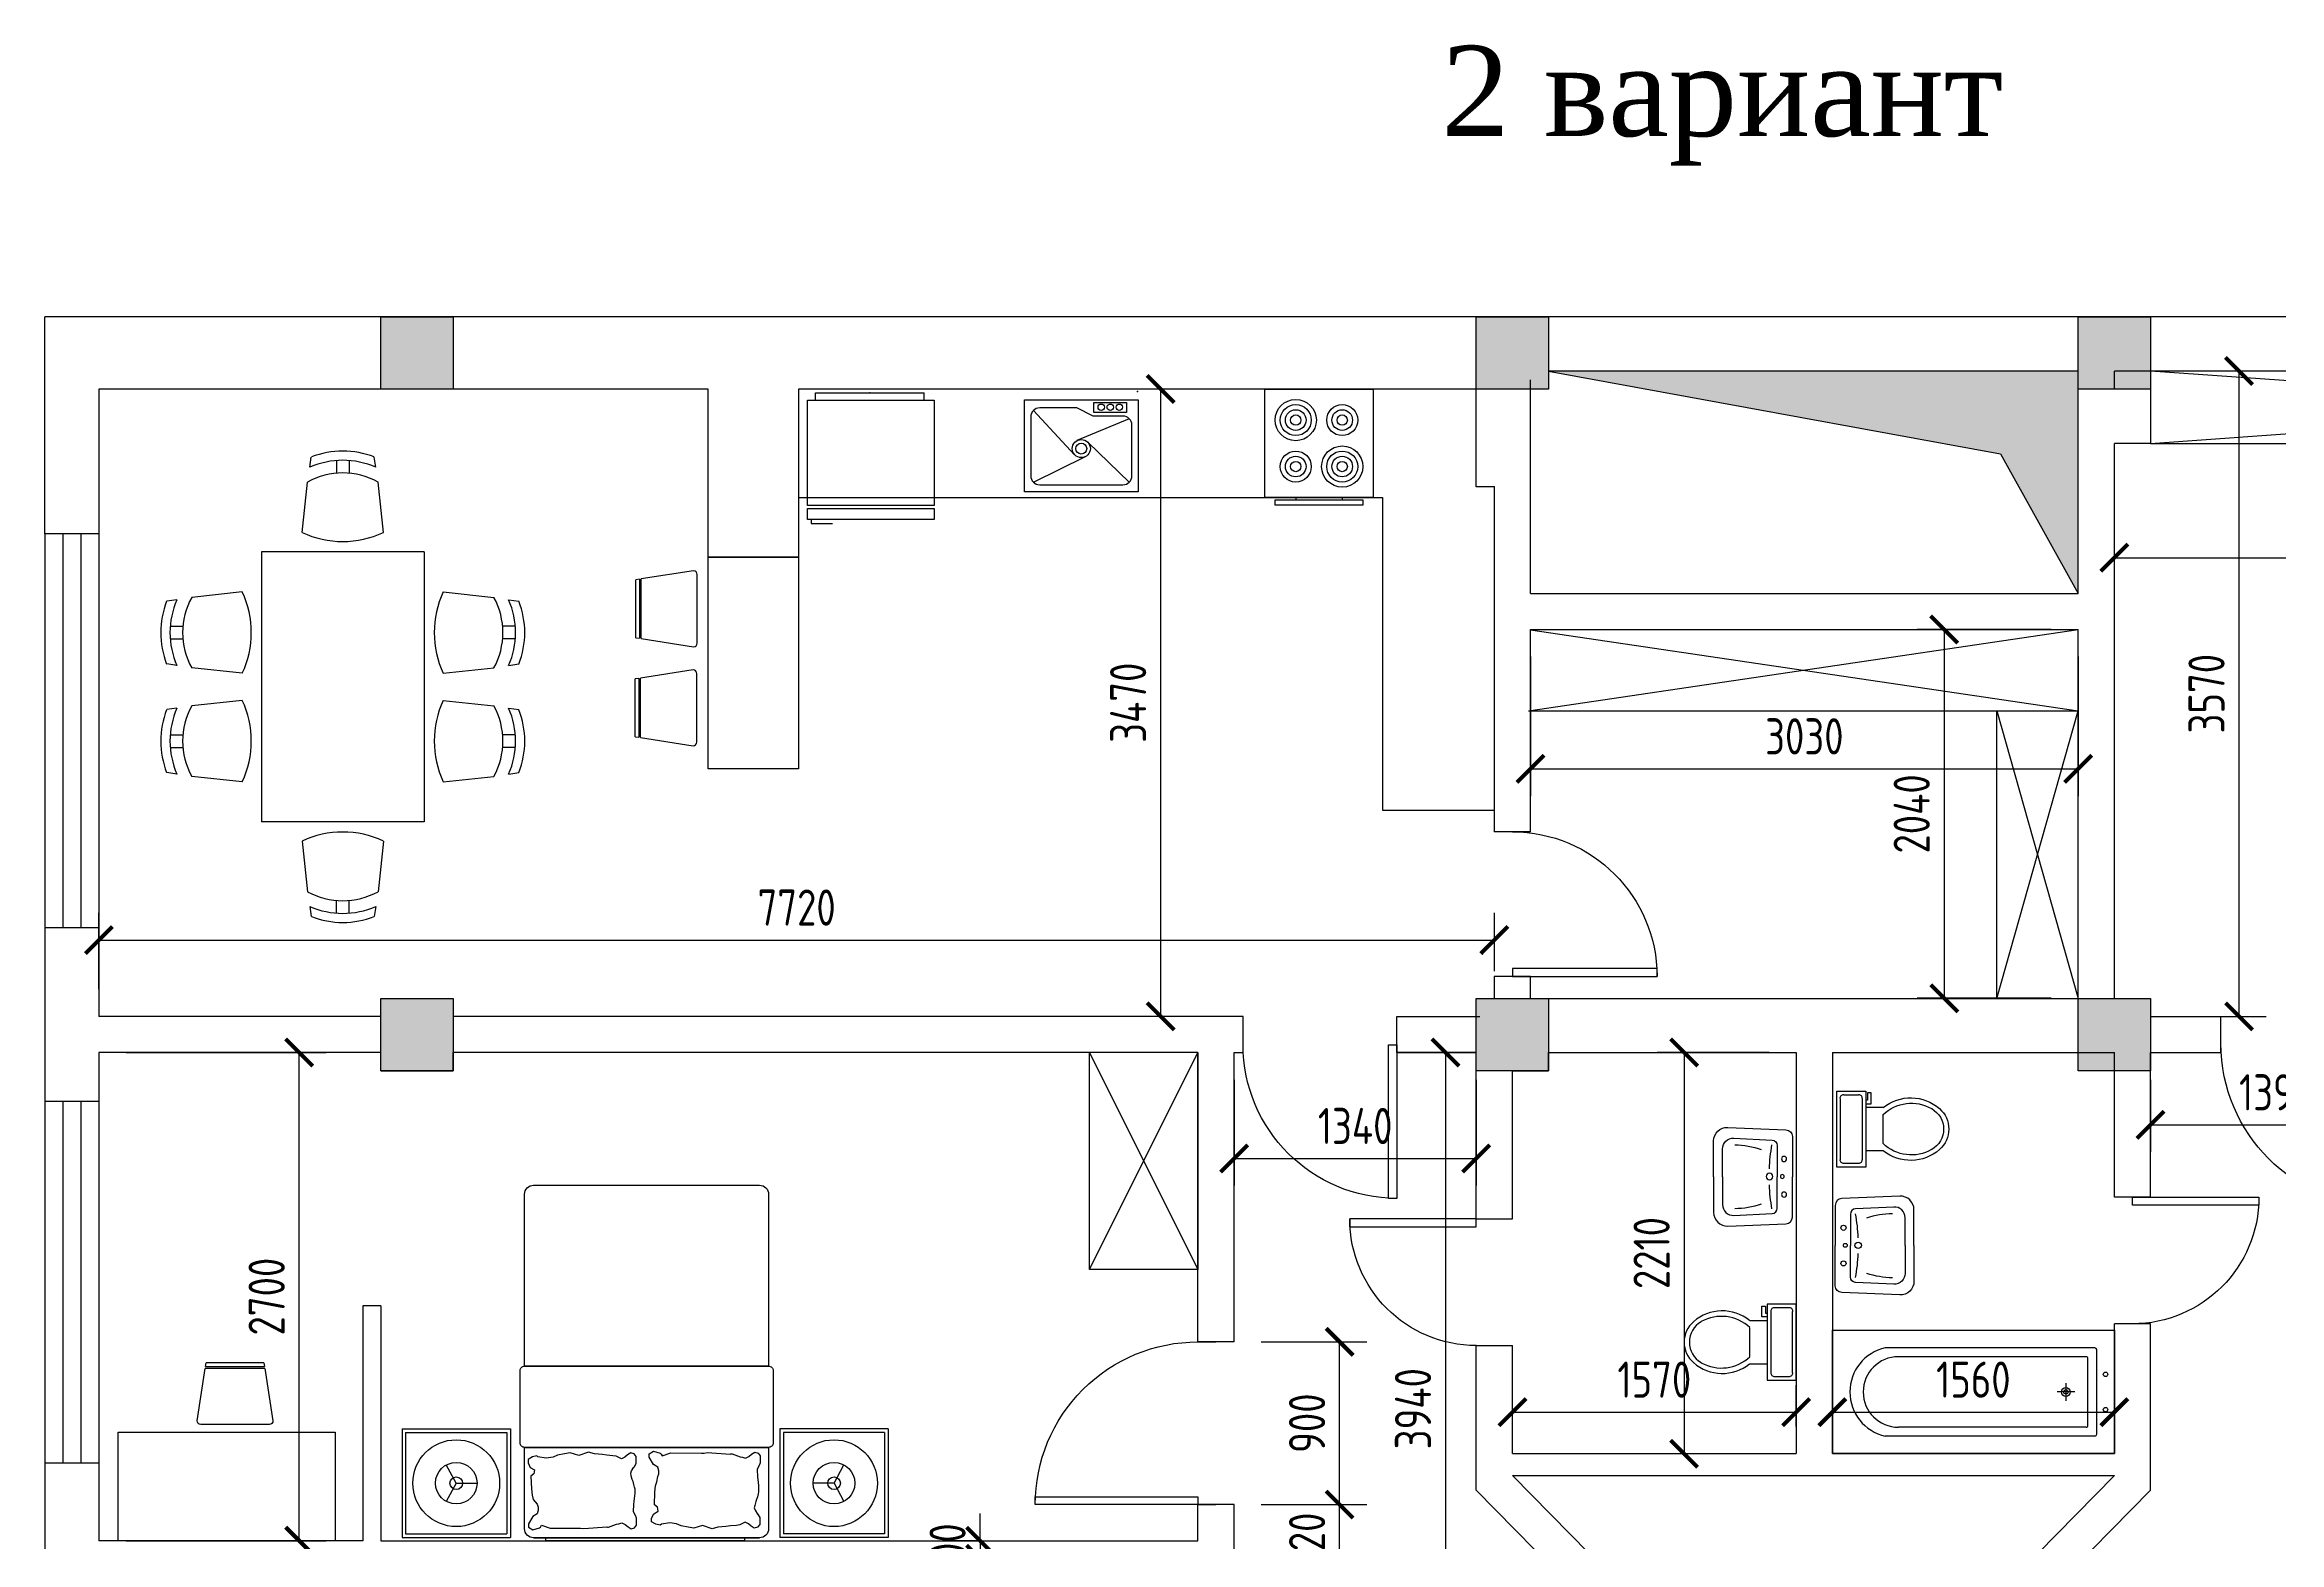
# Model space of a CAD drawing. Header units: millimetres. Extents: x -32476 to 97997, y 23196 to 53777.
# Drawn here: x -10556 to 1807, y 39262 to 47546 of the extents above; entities that cross this region are included whole.
import ezdxf

# ---------------------------------------------------------------- set-up
doc = ezdxf.new("R2010")
doc.units = ezdxf.units.MM
doc.layers.get('Defpoints').update_dxf_attribs({"color": 140})
doc.layers.add('FURNITURE-LAYOUT', color=8, linetype='Continuous')
doc.layers.add('KITSHEN', color=44, linetype='Continuous')
doc.styles.add('Arch-Dim', font='romans.shx', dxfattribs={"width": 0.75})
doc.styles.add('ira', font='times.ttf', dxfattribs={"height": 3})
doc.dimstyles.new('Annotative-UK', dxfattribs={"dimscale": 0, "dimtxt": 2.5, "dimasz": 1.5, "dimexe": 1.5, "dimexo": 1.5, "dimgap": 0.8, "dimtad": 1, "dimdec": 0, "dimdsep": 46, "dimtxsty": 'Arch-Dim', "dimblk": 'ARCHTICK', "dimcen": 2.5, "dimadec": 1, "dimazin": 2, "dimtfac": 1, "dimtdec": 0, "dimtix": 1, "dimtmove": 2, "dimatfit": 3, "dimfxl": 1, "dimtolj": 1, "dimtzin": 0, "dimarcsym": 0})

# ---------------------------------------------------------------- blocks, each defined once
blk = doc.blocks.new('*U37')
for p, q in [((0, 0), (0, 100)), ((900, 0), (900, 100))]:
    blk.add_line(p, q)
blk.add_lwpolyline([(0, 0), (0, -900), (43.75, -900), (43.75, 0)], close=True)
blk.add_arc((0, 0), 900, 270, 0)
blk = doc.blocks.new('*U9')
for p, q in [((0, 0), (0, 100)), ((800, 0), (800, 100))]:
    blk.add_line(p, q)
blk.add_lwpolyline([(0, 0), (0, -800), (43.75, -800), (43.75, 0)], close=True)
blk.add_arc((0, 0), 800, 270, 0)
blk = doc.blocks.new('*U10')
for p, q in [((-700, 0), (-700, 100)), ((0, 0), (0, 100))]:
    blk.add_line(p, q)
blk.add_lwpolyline([(0, 0), (0, -700), (-43.75, -700), (-43.75, 0)], close=True)
blk.add_arc((0, 0), 700, 180, 270)
blk = doc.blocks.new('table-23')
at = {"color": 0, "linetype": 'ByBlock'}
for p, q in [((-0.632, 0.469), (-0.624, 0.525)), ((-0.485, 0.506), (-0.485, 0.436)), ((-0.415, 0.506), (-0.415, 0.436)), ((-0.268, 0.469), (-0.276, 0.525)), ((-0.675, 0.107), (-0.645, 0.387)), ((-0.225, 0.107), (-0.255, 0.387)), ((-0.9, -1.492), (-0.9, 0)), ((-0.9, 0), (0, 0)), ((0, -1.492), (0, 0)), ((-1.006, -0.221), (-1.286, -0.251)), ((0.106, -0.221), (0.386, -0.251)), ((-1.368, -0.264), (-1.424, -0.273)), ((0.468, -0.264), (0.524, -0.273)), ((-1.405, -0.411), (-1.335, -0.411)), ((-1.405, -0.481), (-1.335, -0.481)), ((0.505, -0.411), (0.435, -0.411)), ((0.505, -0.481), (0.435, -0.481)), ((-1.368, -0.628), (-1.424, -0.62)), ((-1.006, -0.671), (-1.286, -0.641)), ((0.106, -0.671), (0.386, -0.641)), ((0.468, -0.628), (0.524, -0.62)), ((-1.368, -0.864), (-1.424, -0.873)), ((-1.006, -0.821), (-1.286, -0.851)), ((0.106, -0.821), (0.386, -0.851)), ((0.468, -0.864), (0.524, -0.873)), ((-1.405, -1.011), (-1.335, -1.011)), ((-1.405, -1.081), (-1.335, -1.081)), ((0.505, -1.011), (0.435, -1.011)), ((0.505, -1.081), (0.435, -1.081)), ((-1.368, -1.228), (-1.424, -1.22)), ((0.468, -1.228), (0.524, -1.22)), ((-1.006, -1.271), (-1.286, -1.241)), ((0.106, -1.271), (0.386, -1.241)), ((-0.9, -1.492), (0, -1.492)), ((-0.675, -1.599), (-0.645, -1.879)), ((-0.225, -1.599), (-0.255, -1.879)), ((-0.632, -1.961), (-0.624, -2.017)), ((-0.485, -1.998), (-0.485, -1.928)), ((-0.415, -1.998), (-0.415, -1.928)), ((-0.268, -1.961), (-0.276, -2.017))]:
    blk.add_line(p, q, dxfattribs=at)
for centre, radius, start, end in [((-0.45, 0.057), 0.45, 66.1344, 113.8656), ((-0.45, 0.077), 0.48, 68.7887, 111.2113), ((-0.45, 0.032), 0.405, 61.2372, 118.7628), ((-0.45, 0.588), 0.531, 244.9424, 295.0576), ((-1.487, -0.446), 0.531, 334.9424, 25.0576), ((0.587, -0.446), 0.531, 154.9424, 205.0576), ((-0.977, -0.446), 0.48, 158.7887, 201.2113), ((-0.956, -0.446), 0.45, 156.1344, 203.8656), ((-0.931, -0.446), 0.405, 151.2372, 208.7628), ((0.031, -0.446), 0.405, 331.2372, 28.7628), ((0.056, -0.446), 0.45, 336.1344, 23.8656), ((0.077, -0.446), 0.48, 338.7887, 21.2113), ((-0.956, -1.046), 0.45, 156.1344, 203.8656), ((-0.931, -1.046), 0.405, 151.2372, 208.7628), ((-1.487, -1.046), 0.531, 334.9424, 25.0576), ((0.587, -1.046), 0.531, 154.9424, 205.0576), ((0.031, -1.046), 0.405, 331.2372, 28.7628), ((0.056, -1.046), 0.45, 336.1344, 23.8656), ((-0.977, -1.046), 0.48, 158.7887, 201.2113), ((0.077, -1.046), 0.48, 338.7887, 21.2113), ((-0.45, -2.081), 0.531, 64.9424, 115.0576), ((-0.45, -1.524), 0.405, 241.2372, 298.7628), ((-0.45, -1.549), 0.45, 246.1344, 293.8656), ((-0.45, -1.57), 0.48, 248.7887, 291.2113)]:
    blk.add_arc(centre, radius, start, end, dxfattribs=at)
blk = doc.blocks.new('toilet-6')
at = {"color": 0, "linetype": 'ByBlock'}
for p, q in [((-0.21, -0.02), (-0.21, -0.18)), ((0.21, -0.02), (-0.21, -0.02)), ((-0.19, -0.06), (-0.19, -0.14)), ((0.17, -0.04), (-0.17, -0.04)), ((0.19, -0.14), (0.19, -0.06)), ((0.21, -0.18), (0.21, -0.02)), ((-0.21, -0.18), (0.21, -0.18)), ((-0.2, -0.21), (-0.2, -0.19)), ((-0.2, -0.19), (-0.16, -0.19)), ((-0.14, -0.21), (-0.2, -0.21)), ((-0.17, -0.16), (0.17, -0.16)), ((-0.16, -0.19), (-0.16, -0.18)), ((-0.14, -0.18), (-0.14, -0.21)), ((-0.12, -0.277), (-0.12, -0.18)), ((0.12, -0.277), (0.12, -0.18)), ((0.08, -0.277), (-0.08, -0.277))]:
    blk.add_line(p, q, dxfattribs=at)
for centre, radius, start, end in [((-0.173, -0.057), 0.0177, 81.8699, 188.1301), ((0.172, -0.057), 0.0177, 351.8699, 98.1301), ((-0.173, -0.142), 0.0177, 171.8699, 278.1301), ((0.172, -0.142), 0.0177, 261.8699, 8.1301), ((0.07, -0.429), 0.243, 141.4691, 221.0789), ((0.084, -0.433), 0.227, 136.3677, 209.5765), ((-0.084, -0.433), 0.227, 330.4233, 43.6321), ((-0.07, -0.429), 0.243, 318.9209, 38.5307), ((0, -0.481), 0.13, 209.5765, 330.4233), ((0, -0.49), 0.15, 221.0789, 318.9209)]:
    blk.add_arc(centre, radius, start, end, dxfattribs=at)
blk = doc.blocks.new('fdhgjmkhj')
for points in [[(100874, 40847), (100676, 40847, -0.426121), (100601, 40925), (100614, 41247, -0.402405), (100651, 41283), (100874, 41283)], [(100874, 40896), (100720, 40896, -0.426121), (100660, 40959), (100670, 41171, -0.402405), (100700, 41199), (100874, 41199)], [(100874, 40847), (101072, 40847, 0.426121), (101147, 40925), (101134, 41247, 0.402405), (101096, 41283), (100874, 41283)], [(100874, 40896), (101028, 40896, 0.426121), (101087, 40959), (101077, 41171, 0.402405), (101047, 41199), (100874, 41199)]]:
    blk.add_lwpolyline(points, format="xyb")
for centre, radius in [((100775, 41237), 14.1), ((100875, 41156), 17.7), ((100875, 41227), 10.6), ((100972, 41237), 14.1)]:
    blk.add_circle(centre, radius)
for centre, radius, start, end in [((100865, 42114), 959, 259.9216, 267.8955), ((100882, 42114), 959, 272.1045, 280.0784), ((101159, 40961), 462, 161.1486, 179.4926), ((100588, 40961), 462, 0.5074, 18.8514)]:
    blk.add_arc(centre, radius, start, end)
blk = doc.blocks.new('Bañ06 160x70')
at = {"color": 0, "linetype": 'ByBlock'}
for p, q in [((0, 0.35), (1.6, 0.35)), ((0, -0.35), (0, 0.35)), ((1.6, 0.35), (1.6, -0.35)), ((0.1, 0.240002), (0.1, -0.240002)), ((0.109997, 0.25), (1.3, 0.25)), ((0.15, 0.190002), (0.15, -0.190002)), ((0.159998, 0.2), (1.225, 0.2)), ((0.225, 0), (0.325, 0)), ((0.275, -0.05), (0.275, 0.05)), ((0.109997, -0.25), (1.3, -0.25)), ((0.159998, -0.2), (1.225, -0.2)), ((1.6, -0.35), (0, -0.35))]:
    blk.add_line(p, q, dxfattribs=at)
for centre, radius in [((0.05, 0.1), 0.0125), ((0.275, 0), 0.025), ((0.275, 0), 0.0125), ((0.05, -0.1), 0.0125)]:
    blk.add_circle(centre, radius, dxfattribs=at)
for centre, radius, start, end in [((0.109997, 0.240002), 0.01, 90.000005, 180.000007), ((0.159998, 0.190002), 0.01, 90.000005, 180.000062), ((1.225, 0), 0.2, 270, 89.999991), ((1.244141, 0), 0.256165, 282.594819, 77.404868), ((0.109997, -0.240002), 0.01, 180.000001, 269.99999), ((0.159998, -0.190002), 0.01, 180.000001, 270.000058)]:
    blk.add_arc(centre, radius, start, end, dxfattribs=at)
blk = doc.blocks.new('*U11')
for p, q in [((-700, 0), (-700, -100)), ((0, 0), (0, -100))]:
    blk.add_line(p, q)
blk.add_lwpolyline([(0, 0), (0, 700), (-43.75, 700), (-43.75, 0)], close=True)
blk.add_arc((0, 0), 700, 90, 180)
blk = doc.blocks.new('htjykl')
for p, q in [((94431, 45514), (94431, 45554)), ((94431, 45554), (95031, 45554)), ((95031, 45514), (95031, 45554)), ((94406, 44854), (94406, 44831)), ((94406, 44831), (94524, 44831))]:
    blk.add_line(p, q)
for points in [[(94386, 45514), (95086, 45514), (95086, 44931), (94386, 44931)], [(95086, 44914), (95086, 44854), (94386, 44854), (94386, 44914)]]:
    blk.add_lwpolyline(points, close=True)
blk.add_point((94731, 45554))
blk = doc.blocks.new('hjykl.yu')
for p, q in [((95996, 45456), (96224, 45212)), ((96526, 45411), (96237, 45290)), ((96526, 45061), (96298, 45280))]:
    blk.add_line(p, q)
for points in [[(96576, 45516), (96576, 45006), (95946, 45006), (95946, 45516)], [(96511, 45446), (96331, 45446), (96331, 45501), (96511, 45501)]]:
    blk.add_lwpolyline(points, close=True)
blk.add_lwpolyline([(96491, 45426), (96326, 45426), (96236, 45471), (96031, 45471, 0.414214), (95981, 45421), (95981, 45096, 0.414214), (96031, 45046), (96491, 45046, 0.414214), (96541, 45096), (96541, 45376, 0.414214)], format="xyb", close=True)
for centre, radius in [((96371, 45475), 17.5), ((96421, 45475), 17.5), ((96471, 45475), 17.5), ((96261, 45246), 50), ((96261, 45246), 30)]:
    blk.add_circle(centre, radius)
blk = doc.blocks.new('ove 10')
at = {"layer": 'KITSHEN', "color": 7}
for p, q in [((5363.7, 715.5), (5423.7, 715.5)), ((5363.7, 655.5), (5363.7, 715.5)), ((5423.7, 715.5), (5423.7, 655.5)), ((5423.7, 655.5), (5363.7, 655.5)), ((5380.8, 655.5), (5380.8, 654.2)), ((5406.5, 655.5), (5406.5, 654.2)), ((5369.4, 651.3), (5369.4, 654.2)), ((5369.4, 654.2), (5418, 654.2)), ((5418, 651.3), (5369.4, 651.3)), ((5418, 654.2), (5418, 651.3))]:
    blk.add_line(p, q, dxfattribs=at)
for centre, radius in [((5380.8, 698.4), 11.4), ((5380.8, 698.4), 8.57), ((5406.5, 698.4), 8.57), ((5380.8, 698.4), 5.71), ((5380.8, 698.4), 2.86), ((5406.5, 698.4), 5.71), ((5406.5, 698.4), 2.86), ((5380.8, 672.7), 8.57), ((5406.5, 672.7), 11.4), ((5406.5, 672.7), 8.57), ((5380.8, 672.7), 5.71), ((5380.8, 672.7), 2.86), ((5406.5, 672.7), 5.71), ((5406.5, 672.7), 2.86)]:
    blk.add_circle(centre, radius, dxfattribs=at)
blk = doc.blocks.new('D-CH')
at = {"layer": 'FURNITURE-LAYOUT'}
for p, q in [((0, 9.5), (0, -9.5)), ((15.50061, 8.2343), (1, 10.5)), ((15.5, 8.2304), (15.5, -8.2391)), ((16, -8.1584), (16, 8.1534)), ((17, 8), (16.00044, 8.1562)), ((17, 8), (17, -8)), ((1, -10.5), (15.49928, -8.2345)), ((15.99968, -8.1563), (17, -8))]:
    blk.add_line(p, q, dxfattribs=at)
for centre, start, end in [((1, 9.5), 90, 180), ((1, -9.5), 180, 270)]:
    blk.add_arc(centre, 1, start, end, dxfattribs=at)
blk = doc.blocks.new('MAT-P14')
for p, q in [((-1.337, 1.348), (-1.337, 1.948)), ((-1.337, 1.948), (-0.737, 1.948)), ((-1.317, 1.928), (-0.757, 1.928)), ((-1.317, 1.368), (-1.317, 1.928)), ((-0.757, 1.368), (-0.757, 1.928)), ((-0.737, 1.348), (-0.737, 1.948)), ((0.625, 1.95), (-0.625, 1.95)), ((0.753, 1.348), (0.753, 1.948)), ((1.353, 1.948), (0.753, 1.948)), ((1.333, 1.928), (0.773, 1.928)), ((0.773, 1.368), (0.773, 1.928)), ((1.333, 1.368), (1.333, 1.928)), ((1.353, 1.348), (1.353, 1.948)), ((-1.037, 1.648), (-1.091, 1.749)), ((1.053, 1.648), (1.108, 1.749)), ((-1.037, 1.648), (-1.091, 1.547)), ((-1.037, 1.648), (-0.922, 1.648)), ((1.053, 1.648), (0.938, 1.648)), ((1.053, 1.648), (1.108, 1.547)), ((-1.317, 1.368), (-0.757, 1.368)), ((1.333, 1.368), (0.773, 1.368)), ((-1.337, 1.348), (-0.737, 1.348)), ((1.353, 1.348), (0.753, 1.348))]:
    blk.add_line(p, q)
for points in [[(-0.675, 1.45), (-0.675, 1.9, -0.414214), (-0.625, 1.95), (0.625, 1.95, -0.414214), (0.675, 1.9), (0.675, 1.45)], [(-0.675, 1, -0.414214), (-0.7, 1.025), (-0.7, 1.425, -0.414214), (-0.675, 1.45), (0.675, 1.45, -0.414214), (0.7, 1.425), (0.7, 1.025, -0.414214), (0.675, 1)], [(-0.625, 0, -0.414214), (-0.675, 0.05), (-0.675, 1), (0.675, 1), (0.675, 0.05, -0.414214), (0.625, 0)]]:
    blk.add_lwpolyline(points, format="xyb", close=True)
for points in [[(-0.614, 1.818), (-0.626, 1.838), (-0.626, 1.877), (-0.614, 1.891), (-0.596, 1.896), (-0.579, 1.886), (-0.563, 1.872), (-0.545, 1.863), (-0.516, 1.879), (-0.497, 1.882), (-0.465, 1.884), (-0.439, 1.887), (-0.395, 1.892), (-0.363, 1.9), (-0.309, 1.882), (-0.262, 1.897), (-0.23, 1.892), (-0.192, 1.884), (-0.166, 1.873), (-0.128, 1.868), (-0.082, 1.875), (-0.076, 1.88), (-0.052, 1.875), (-0.028, 1.861), (-0.028, 1.841), (-0.04, 1.817), (-0.064, 1.802), (-0.06, 1.781), (-0.043, 1.768), (-0.046, 1.697), (-0.05, 1.662), (-0.056, 1.64), (-0.062, 1.612), (-0.068, 1.596), (-0.068, 1.579), (-0.063, 1.56), (-0.039, 1.545), (-0.015, 1.505), (-0.015, 1.486), (-0.038, 1.471), (-0.075, 1.482), (-0.081, 1.487), (-0.087, 1.497), (-0.134, 1.481), (-0.304, 1.482), (-0.318, 1.482), (-0.335, 1.479), (-0.464, 1.488), (-0.467, 1.486), (-0.473, 1.486), (-0.517, 1.503), (-0.53, 1.505), (-0.548, 1.51), (-0.566, 1.501), (-0.581, 1.487), (-0.599, 1.477), (-0.617, 1.482), (-0.629, 1.497), (-0.629, 1.536), (-0.623, 1.55), (-0.611, 1.57), (-0.614, 1.614), (-0.615, 1.627), (-0.618, 1.644), (-0.619, 1.66), (-0.62, 1.675), (-0.62, 1.695), (-0.618, 1.707), (-0.614, 1.723), (-0.608, 1.739), (-0.604, 1.75), (-0.598, 1.771), (-0.596, 1.785), (-0.6, 1.798), (-0.614, 1.819)], [(0.069, 1.559), (0.057, 1.54), (0.057, 1.501), (0.069, 1.486), (0.087, 1.481), (0.105, 1.491), (0.121, 1.505), (0.139, 1.514), (0.168, 1.498), (0.187, 1.496), (0.219, 1.493), (0.244, 1.49), (0.289, 1.485), (0.321, 1.477), (0.374, 1.495), (0.422, 1.48), (0.454, 1.486), (0.492, 1.493), (0.517, 1.504), (0.555, 1.509), (0.602, 1.502), (0.608, 1.497), (0.632, 1.502), (0.656, 1.517), (0.656, 1.536), (0.644, 1.561), (0.62, 1.575), (0.624, 1.596), (0.641, 1.609), (0.637, 1.68), (0.633, 1.715), (0.628, 1.738), (0.606, 1.765), (0.6, 1.781), (0.6, 1.798), (0.605, 1.817), (0.629, 1.832), (0.654, 1.872), (0.654, 1.892), (0.63, 1.906), (0.593, 1.895), (0.587, 1.891), (0.581, 1.881), (0.534, 1.896), (0.379, 1.896), (0.366, 1.896), (0.348, 1.898), (0.22, 1.89), (0.216, 1.891), (0.21, 1.891), (0.167, 1.875), (0.154, 1.872), (0.136, 1.867), (0.118, 1.876), (0.102, 1.89), (0.085, 1.9), (0.067, 1.895), (0.055, 1.881), (0.055, 1.842), (0.061, 1.827), (0.073, 1.807), (0.07, 1.764), (0.069, 1.75), (0.066, 1.733), (0.065, 1.718), (0.063, 1.703), (0.063, 1.682), (0.066, 1.67), (0.07, 1.655), (0.075, 1.638), (0.079, 1.627), (0.086, 1.607), (0.087, 1.592), (0.083, 1.579), (0.07, 1.559)]]:
    blk.add_lwpolyline(points)
blk.add_lwpolyline([(-0.542, 1.95), (-0.542, 1.967), (0.558, 1.967), (0.558, 1.95)], close=True)
for centre, radius in [((-1.037, 1.648), 0.24), ((1.053, 1.648), 0.24), ((-1.037, 1.648), 0.115), ((1.053, 1.648), 0.115), ((-1.037, 1.648), 0.035), ((1.053, 1.648), 0.035)]:
    blk.add_circle(centre, radius)
blk = doc.blocks.new('*U57')
for p, q in [((0, 0), (0, -100)), ((800, 0), (800, -100))]:
    blk.add_line(p, q)
blk.add_lwpolyline([(0, 0), (0, 800), (43.75, 800), (43.75, 0)], close=True)
blk.add_arc((0, 0), 800, 0, 90)
blk = doc.blocks.new('_ArchTick')
at = {"color": 0, "linetype": 'ByBlock', "const_width": 0.15}
blk.add_lwpolyline([(-0.5, -0.5), (0.5, 0.5)], dxfattribs=at)
blk = doc.blocks.new('*D93')
at = {"color": 0, "lineweight": -2, "transparency": 16777216}
for p, q in [((-10106, 41971), (-8998, 41971)), ((-9148, 39271), (-9148, 41971)), ((-10106, 39271), (-8998, 39271))]:
    blk.add_line(p, q, dxfattribs=at)
at = {"layer": 'Defpoints', "color": 0, "transparency": 16777216}
for p in [(-10256, 41971), (-9148, 41971), (-10256, 39271)]:
    blk.add_point(p, dxfattribs=at)
at = {"color": 0, "lineweight": -2, "transparency": 16777216, "xscale": 150, "yscale": 150, "zscale": 150}
for p, rotation in [((-9148, 41971), 90), ((-9148, 39271), 270)]:
    blk.add_blockref('_ArchTick', p, dxfattribs=dict(at, rotation=rotation))
at = {"color": 0, "transparency": 16777216, "insert": (-9328, 40621), "char_height": 200, "attachment_point": 5, "rotation": 90, "style": 'Arch-Dim'}
blk.add_mtext('\\A1;2700', dxfattribs=at)
blk = doc.blocks.new('*D94')
at = {"color": 0, "lineweight": -2, "transparency": 16777216}
for p, q in [((-10256, 42321), (-10256, 42743)), ((-2536, 42421), (-2536, 42743)), ((-10256, 42593), (-2536, 42593))]:
    blk.add_line(p, q, dxfattribs=at)
at = {"layer": 'Defpoints', "color": 0, "transparency": 16777216}
for p in [(-2536, 42593), (-10256, 42171), (-2536, 42271)]:
    blk.add_point(p, dxfattribs=at)
at = {"color": 0, "lineweight": -2, "transparency": 16777216, "xscale": 150, "yscale": 150, "zscale": 150, "rotation": 180}
blk.add_blockref('_ArchTick', (-10256, 42593), dxfattribs=at)
at = {"color": 0, "lineweight": -2, "transparency": 16777216, "xscale": 150, "yscale": 150, "zscale": 150}
blk.add_blockref('_ArchTick', (-2536, 42593), dxfattribs=at)
at = {"color": 0, "transparency": 16777216, "insert": (-6396, 42773), "char_height": 200, "attachment_point": 5, "style": 'Arch-Dim'}
blk.add_mtext('\\A1;7720', dxfattribs=at)
blk = doc.blocks.new('*D95')
at = {"color": 0, "lineweight": -2, "transparency": 16777216}
for p, q in [((-4076, 45641), (-4532, 45641)), ((-4382, 42171), (-4382, 45641)), ((-4076, 42171), (-4532, 42171))]:
    blk.add_line(p, q, dxfattribs=at)
at = {"layer": 'Defpoints', "color": 0, "transparency": 16777216}
for p in [(-4382, 45641), (-3926, 45641), (-3926, 42171)]:
    blk.add_point(p, dxfattribs=at)
at = {"color": 0, "lineweight": -2, "transparency": 16777216, "xscale": 150, "yscale": 150, "zscale": 150}
for p, rotation in [((-4382, 45641), 90), ((-4382, 42171), 270)]:
    blk.add_blockref('_ArchTick', p, dxfattribs=dict(at, rotation=rotation))
at = {"color": 0, "transparency": 16777216, "insert": (-4562, 43906), "char_height": 200, "attachment_point": 5, "rotation": 90, "style": 'Arch-Dim'}
blk.add_mtext('\\A1;3470', dxfattribs=at)
blk = doc.blocks.new('*D96')
at = {"color": 0, "lineweight": -2, "transparency": 16777216}
for p, q in [((-1016, 41971), (-1636, 41971)), ((-1486, 41971), (-1486, 39752)), ((-1016, 39752), (-1636, 39752))]:
    blk.add_line(p, q, dxfattribs=at)
at = {"layer": 'Defpoints', "color": 0, "transparency": 16777216}
for p in [(-866, 41971), (-1486, 39752), (-866, 39752)]:
    blk.add_point(p, dxfattribs=at)
at = {"color": 0, "lineweight": -2, "transparency": 16777216, "xscale": 150, "yscale": 150, "zscale": 150}
for p, rotation in [((-1486, 41971), 90), ((-1486, 39752), 270)]:
    blk.add_blockref('_ArchTick', p, dxfattribs=dict(at, rotation=rotation))
at = {"color": 0, "transparency": 16777216, "insert": (-1666, 40862), "char_height": 200, "attachment_point": 5, "rotation": 90, "style": 'Arch-Dim'}
blk.add_mtext('\\A1;2210', dxfattribs=at)
blk = doc.blocks.new('*D97')
at = {"color": 0, "lineweight": -2, "transparency": 16777216}
for p, q in [((-2436, 39902), (-2436, 40132)), ((-866, 39902), (-866, 40132)), ((-2436, 39982), (-866, 39982))]:
    blk.add_line(p, q, dxfattribs=at)
at = {"layer": 'Defpoints', "color": 0, "transparency": 16777216}
for p in [(-866, 39982), (-2436, 39752), (-866, 39752)]:
    blk.add_point(p, dxfattribs=at)
at = {"color": 0, "lineweight": -2, "transparency": 16777216, "xscale": 150, "yscale": 150, "zscale": 150, "rotation": 180}
blk.add_blockref('_ArchTick', (-2436, 39982), dxfattribs=at)
at = {"color": 0, "lineweight": -2, "transparency": 16777216, "xscale": 150, "yscale": 150, "zscale": 150}
blk.add_blockref('_ArchTick', (-866, 39982), dxfattribs=at)
at = {"color": 0, "transparency": 16777216, "insert": (-1651, 40162), "char_height": 200, "attachment_point": 5, "style": 'Arch-Dim'}
blk.add_mtext('\\A1;1570', dxfattribs=at)
blk = doc.blocks.new('*D98')
at = {"color": 0, "lineweight": -2, "transparency": 16777216}
for p, q in [((-666, 39902), (-666, 40132)), ((894, 39902), (894, 40132)), ((-666, 39982), (894, 39982))]:
    blk.add_line(p, q, dxfattribs=at)
at = {"layer": 'Defpoints', "color": 0, "transparency": 16777216}
for p in [(894, 39982), (-666, 39752), (894, 39752)]:
    blk.add_point(p, dxfattribs=at)
at = {"color": 0, "lineweight": -2, "transparency": 16777216, "xscale": 150, "yscale": 150, "zscale": 150, "rotation": 180}
blk.add_blockref('_ArchTick', (-666, 39982), dxfattribs=at)
at = {"color": 0, "lineweight": -2, "transparency": 16777216, "xscale": 150, "yscale": 150, "zscale": 150}
blk.add_blockref('_ArchTick', (894, 39982), dxfattribs=at)
at = {"color": 0, "transparency": 16777216, "insert": (114, 40162), "char_height": 200, "attachment_point": 5, "style": 'Arch-Dim'}
blk.add_mtext('\\A1;1560', dxfattribs=at)
blk = doc.blocks.new('*D99')
at = {"color": 0, "lineweight": -2, "transparency": 16777216}
for p, q in [((1244, 45741), (1734, 45741)), ((1584, 42171), (1584, 45741)), ((1244, 42171), (1734, 42171))]:
    blk.add_line(p, q, dxfattribs=at)
at = {"layer": 'Defpoints', "color": 0, "transparency": 16777216}
for p in [(1094, 45741), (1584, 45741), (1094, 42171)]:
    blk.add_point(p, dxfattribs=at)
at = {"color": 0, "lineweight": -2, "transparency": 16777216, "xscale": 150, "yscale": 150, "zscale": 150}
for p, rotation in [((1584, 45741), 90), ((1584, 42171), 270)]:
    blk.add_blockref('_ArchTick', p, dxfattribs=dict(at, rotation=rotation))
at = {"color": 0, "transparency": 16777216, "insert": (1404, 43956), "char_height": 200, "attachment_point": 5, "rotation": 90, "style": 'Arch-Dim'}
blk.add_mtext('\\A1;3570', dxfattribs=at)
blk = doc.blocks.new('*D100')
at = {"color": 0, "lineweight": -2, "transparency": 16777216}
for p, q in [((894, 42421), (894, 44858)), ((8604, 42521), (8604, 44858)), ((894, 44708), (8604, 44708))]:
    blk.add_line(p, q, dxfattribs=at)
at = {"layer": 'Defpoints', "color": 0, "transparency": 16777216}
for p in [(8604, 44708), (8604, 42371), (894, 42271)]:
    blk.add_point(p, dxfattribs=at)
at = {"color": 0, "lineweight": -2, "transparency": 16777216, "xscale": 150, "yscale": 150, "zscale": 150, "rotation": 180}
blk.add_blockref('_ArchTick', (894, 44708), dxfattribs=at)
at = {"color": 0, "lineweight": -2, "transparency": 16777216, "xscale": 150, "yscale": 150, "zscale": 150}
blk.add_blockref('_ArchTick', (8604, 44708), dxfattribs=at)
at = {"color": 0, "transparency": 16777216, "insert": (4749, 44888), "char_height": 200, "attachment_point": 5, "style": 'Arch-Dim'}
blk.add_mtext('\\A1;7710', dxfattribs=at)
blk = doc.blocks.new('*D102')
at = {"color": 0, "lineweight": -2, "transparency": 16777216}
for p, q in [((-2336, 44161), (-2336, 43390)), ((694, 44161), (694, 43390)), ((-2336, 43540), (694, 43540))]:
    blk.add_line(p, q, dxfattribs=at)
at = {"layer": 'Defpoints', "color": 0, "transparency": 16777216}
for p in [(-2336, 44311), (694, 44311), (694, 43540)]:
    blk.add_point(p, dxfattribs=at)
at = {"color": 0, "lineweight": -2, "transparency": 16777216, "xscale": 150, "yscale": 150, "zscale": 150, "rotation": 180}
blk.add_blockref('_ArchTick', (-2336, 43540), dxfattribs=at)
at = {"color": 0, "lineweight": -2, "transparency": 16777216, "xscale": 150, "yscale": 150, "zscale": 150}
blk.add_blockref('_ArchTick', (694, 43540), dxfattribs=at)
at = {"color": 0, "transparency": 16777216, "insert": (-821, 43720), "char_height": 200, "attachment_point": 5, "style": 'Arch-Dim'}
blk.add_mtext('\\A1;3030', dxfattribs=at)
blk = doc.blocks.new('*D103')
at = {"color": 0, "lineweight": -2, "transparency": 16777216}
for p, q in [((544, 44311), (-197, 44311)), ((-47, 44311), (-47, 42271)), ((544, 42271), (-197, 42271))]:
    blk.add_line(p, q, dxfattribs=at)
at = {"layer": 'Defpoints', "color": 0, "transparency": 16777216}
for p in [(694, 44311), (-47, 42271), (694, 42271)]:
    blk.add_point(p, dxfattribs=at)
at = {"color": 0, "lineweight": -2, "transparency": 16777216, "xscale": 150, "yscale": 150, "zscale": 150}
for p, rotation in [((-47, 44311), 90), ((-47, 42271), 270)]:
    blk.add_blockref('_ArchTick', p, dxfattribs=dict(at, rotation=rotation))
at = {"color": 0, "transparency": 16777216, "insert": (-227, 43291), "char_height": 200, "attachment_point": 5, "rotation": 90, "style": 'Arch-Dim'}
blk.add_mtext('\\A1;2040', dxfattribs=at)
blk = doc.blocks.new('*D105')
at = {"color": 0, "lineweight": -2, "transparency": 16777216}
for p, q in [((-5381, 39271), (-5381, 39421)), ((-5387, 39271), (-5531, 39271)), ((-5381, 39271), (-5381, 39171)), ((-5387, 39171), (-5531, 39171)), ((-5381, 39171), (-5381, 39021))]:
    blk.add_line(p, q, dxfattribs=at)
at = {"layer": 'Defpoints', "color": 0, "transparency": 16777216}
for p in [(-5237, 39271), (-5381, 39171), (-5237, 39171)]:
    blk.add_point(p, dxfattribs=at)
at = {"color": 0, "lineweight": -2, "transparency": 16777216, "xscale": 150, "yscale": 150, "zscale": 150}
for p, rotation in [((-5381, 39271), 270), ((-5381, 39171), 90)]:
    blk.add_blockref('_ArchTick', p, dxfattribs=dict(at, rotation=rotation))
at = {"color": 0, "transparency": 16777216, "insert": (-5561, 39221), "char_height": 200, "attachment_point": 5, "rotation": 90, "style": 'Arch-Dim'}
blk.add_mtext('\\A1;100', dxfattribs=at)
blk = doc.blocks.new('*D106')
at = {"color": 0, "lineweight": -2, "transparency": 16777216}
for p, q in [((-2786, 41971), (-2956, 41971)), ((-2806, 41971), (-2806, 38031)), ((-2786, 38031), (-2956, 38031))]:
    blk.add_line(p, q, dxfattribs=at)
at = {"layer": 'Defpoints', "color": 0, "transparency": 16777216}
for p in [(-2636, 41971), (-2806, 38031), (-2636, 38031)]:
    blk.add_point(p, dxfattribs=at)
at = {"color": 0, "lineweight": -2, "transparency": 16777216, "xscale": 150, "yscale": 150, "zscale": 150}
for p, rotation in [((-2806, 41971), 90), ((-2806, 38031), 270)]:
    blk.add_blockref('_ArchTick', p, dxfattribs=dict(at, rotation=rotation))
at = {"color": 0, "transparency": 16777216, "insert": (-2986, 40001), "char_height": 200, "attachment_point": 5, "rotation": 90, "style": 'Arch-Dim'}
blk.add_mtext('\\A1;3940', dxfattribs=at)
blk = doc.blocks.new('*D107')
at = {"color": 0, "lineweight": -2, "transparency": 16777216}
for p, q in [((-3976, 41821), (-3976, 41235)), ((-2636, 41821), (-2636, 41235)), ((-3976, 41385), (-2636, 41385))]:
    blk.add_line(p, q, dxfattribs=at)
at = {"layer": 'Defpoints', "color": 0, "transparency": 16777216}
for p in [(-3976, 41971), (-2636, 41971), (-2636, 41385)]:
    blk.add_point(p, dxfattribs=at)
at = {"color": 0, "lineweight": -2, "transparency": 16777216, "xscale": 150, "yscale": 150, "zscale": 150, "rotation": 180}
blk.add_blockref('_ArchTick', (-3976, 41385), dxfattribs=at)
at = {"color": 0, "lineweight": -2, "transparency": 16777216, "xscale": 150, "yscale": 150, "zscale": 150}
blk.add_blockref('_ArchTick', (-2636, 41385), dxfattribs=at)
at = {"color": 0, "transparency": 16777216, "insert": (-3306, 41565), "char_height": 200, "attachment_point": 5, "style": 'Arch-Dim'}
blk.add_mtext('\\A1;1340', dxfattribs=at)
blk = doc.blocks.new('*D110')
at = {"color": 0, "lineweight": -2, "transparency": 16777216}
for p, q in [((-3392, 39471), (-3392, 39621)), ((-3826, 39471), (-3242, 39471)), ((-3392, 39051), (-3392, 39471)), ((-3826, 39051), (-3242, 39051)), ((-3392, 39051), (-3392, 38901))]:
    blk.add_line(p, q, dxfattribs=at)
at = {"layer": 'Defpoints', "color": 0, "transparency": 16777216}
for p in [(-3976, 39471), (-3392, 39471), (-3976, 39051)]:
    blk.add_point(p, dxfattribs=at)
at = {"color": 0, "lineweight": -2, "transparency": 16777216, "xscale": 150, "yscale": 150, "zscale": 150}
for p, rotation in [((-3392, 39471), 270), ((-3392, 39051), 90)]:
    blk.add_blockref('_ArchTick', p, dxfattribs=dict(at, rotation=rotation))
at = {"color": 0, "transparency": 16777216, "insert": (-3572, 39261), "char_height": 200, "attachment_point": 5, "rotation": 90, "style": 'Arch-Dim'}
blk.add_mtext('\\A1;420', dxfattribs=at)
blk = doc.blocks.new('*D111')
at = {"color": 0, "lineweight": -2, "transparency": 16777216}
for p, q in [((-3826, 40371), (-3242, 40371)), ((-3392, 39471), (-3392, 40371)), ((-3826, 39471), (-3242, 39471))]:
    blk.add_line(p, q, dxfattribs=at)
at = {"layer": 'Defpoints', "color": 0, "transparency": 16777216}
for p in [(-3976, 40371), (-3392, 40371), (-3976, 39471)]:
    blk.add_point(p, dxfattribs=at)
at = {"color": 0, "lineweight": -2, "transparency": 16777216, "xscale": 150, "yscale": 150, "zscale": 150}
for p, rotation in [((-3392, 40371), 90), ((-3392, 39471), 270)]:
    blk.add_blockref('_ArchTick', p, dxfattribs=dict(at, rotation=rotation))
at = {"color": 0, "transparency": 16777216, "insert": (-3572, 39921), "char_height": 200, "attachment_point": 5, "rotation": 90, "style": 'Arch-Dim'}
blk.add_mtext('\\A1;900', dxfattribs=at)
blk = doc.blocks.new('*D112')
at = {"color": 0, "lineweight": -2, "transparency": 16777216}
for p, q in [((1094, 41821), (1094, 41421)), ((2484, 41821), (2484, 41421)), ((1094, 41571), (2484, 41571))]:
    blk.add_line(p, q, dxfattribs=at)
at = {"layer": 'Defpoints', "color": 0, "transparency": 16777216}
for p in [(1094, 41971), (2484, 41971), (2484, 41571)]:
    blk.add_point(p, dxfattribs=at)
at = {"color": 0, "lineweight": -2, "transparency": 16777216, "xscale": 150, "yscale": 150, "zscale": 150, "rotation": 180}
blk.add_blockref('_ArchTick', (1094, 41571), dxfattribs=at)
at = {"color": 0, "lineweight": -2, "transparency": 16777216, "xscale": 150, "yscale": 150, "zscale": 150}
blk.add_blockref('_ArchTick', (2484, 41571), dxfattribs=at)
at = {"color": 0, "transparency": 16777216, "insert": (1789, 41751), "char_height": 200, "attachment_point": 5, "style": 'Arch-Dim'}
blk.add_mtext('\\A1;1390', dxfattribs=at)

msp = doc.modelspace()

# ---------------------------------------------------------------- hatches: boundary and pattern name
h = msp.add_hatch(color=256)
h.dxf.hatch_style = 1
h.paths.add_polyline_path([(-8296, 46040.7), (-8696, 46040.7), (-8696, 45640.7), (-8296, 45640.7)])
h = msp.add_hatch(color=256)
h.dxf.hatch_style = 1
h.paths.add_polyline_path([(-2236, 46040.7), (-2636, 46040.7), (-2636, 45640.7), (-2236, 45640.7)])
h = msp.add_hatch(color=256)
h.dxf.hatch_style = 1
h.paths.add_polyline_path([(1094, 46040.7), (694, 46040.7), (694, 45640.7), (1094, 45640.7)])
h = msp.add_hatch(color=256)
h.dxf.hatch_style = 1
h.paths.add_polyline_path([(694, 45740.7), (-2236, 45740.7), (265, 45282.7), (694, 44510.7)])
h = msp.add_hatch(color=256)
h.dxf.hatch_style = 1
h.paths.add_polyline_path([(-8296, 42270.7), (-8696, 42270.7), (-8696, 41870.7), (-8296, 41870.7)])
h = msp.add_hatch(color=256)
h.dxf.hatch_style = 1
h.paths.add_polyline_path([(-2236, 42270.7), (-2636, 42270.7), (-2636, 41870.7), (-2236, 41870.7)])
h = msp.add_hatch(color=256)
h.dxf.hatch_style = 1
h.paths.add_polyline_path([(1094, 42270.7), (694, 42270.7), (694, 41870.7), (1094, 41870.7)])

# ---------------------------------------------------------------- linework, layer by layer
at = {"lineweight": 30}
for p, q in [((8904, 46040.7), (-10556, 46040.7)), ((-10556, 44840.7), (-10556, 46040.7)), ((-6886, 45640.7), (-10256, 45640.7)), ((-10256, 45640.7), (-10256, 44840.7)), ((-6886, 44710.7), (-6886, 45640.7)), ((-2236, 45640.7), (-6386, 45640.7)), ((-6386, 45640.7), (-6386, 44710.7)), ((-2636, 45100.7), (-2636, 45640.7)), ((-2336.1, 44510.7), (-2336.1, 45691.7)), ((-2236, 45740.7), (265, 45282.7)), ((694, 45740.7), (-2236, 45740.7)), ((694, 44510.7), (694, 45740.7)), ((694, 44510.7), (694, 45640.7)), ((894, 45640.7), (894, 45740.7)), ((6694, 45740.7), (894, 45740.7)), ((1094, 45640.7), (1094, 45340.7)), ((265, 45282.7), (694, 44510.7)), ((894, 42270.7), (894, 45340.7)), ((1094, 45340.7), (894, 45340.7)), ((-2536, 45100.7), (-2636, 45100.7)), ((-2536, 43192.1), (-2536, 45101.7)), ((-10256, 44840.7), (-10556, 44840.7)), ((-6386, 44710.7), (-6886, 44710.7)), ((-2336.1, 44510.7), (694, 44510.7)), ((-2336.1, 44310.7), (694, 44310.7)), ((-2336.1, 43192.1), (-2336.1, 44310.7)), ((694, 42270.7), (694, 44310.7)), ((-2336.1, 43192.1), (-2536, 43192.1)), ((-10256, 42660.7), (-10556, 42660.7)), ((-10556, 42660.7), (-10556, 41970.7)), ((-10256, 42660.7), (-10256, 42170.7)), ((-2536, 42270.7), (-2536, 42392.1)), ((-2336.1, 42392.1), (-2536, 42392.1)), ((-2336.1, 42272.1), (-2336.1, 42392.1)), ((-8696, 42170.7), (-10256, 42170.7)), ((-8696, 42170.7), (-8696, 42270.7)), ((-8696, 42270.7), (-8296, 42270.7)), ((-8296, 42270.7), (-8296, 42170.7)), ((-3926, 42170.7), (-8296, 42170.7)), ((-3926, 41970.7), (-3926, 42170.7)), ((-3076, 41970.7), (-3076, 42170.7)), ((-3076, 42170.7), (-2616, 42170.7)), ((-2636, 42170.7), (-2636, 42270.7)), ((-2616, 42270.7), (-2536, 42270.7)), ((-2236, 42270.7), (694, 42270.7)), ((1094, 42170.7), (1484, 42170.7)), ((1484, 41970.7), (1484, 42170.7)), ((-10556, 41970.7), (-10556, 41700.7)), ((-8696, 41970.7), (-10256, 41970.7)), ((-10256, 41970.7), (-10256, 41700.7)), ((-4176, 41970.7), (-8296, 41970.7)), ((-8296, 41870.7), (-8296, 41970.7)), ((-4176, 40370.7), (-4176, 41970.7)), ((-3976, 40370.7), (-3976, 41970.7)), ((-3976, 41970.7), (-3926, 41970.7)), ((-3076, 41970.7), (-2636, 41970.7)), ((-2636, 41970.7), (-3076, 41970.7)), ((-2636, 41050.7), (-2636, 41970.7)), ((-2236, 41870.7), (-2236, 41970.7)), ((-2236, 41970.7), (-866, 41970.7)), ((-866, 41970.7), (-866, 39752.5)), ((-666, 41970.7), (-666, 39752.5)), ((-666, 41970.7), (894, 41970.7)), ((894, 41170.7), (894, 41970.7)), ((1094, 41170.7), (1094, 41970.7)), ((1094, 41970.7), (1484, 41970.7)), ((-8696, 41870.7), (-8296, 41870.7)), ((-2436, 41050.7), (-2436, 41870.7)), ((-2436, 41870.7), (-2236, 41870.7)), ((-10256, 41700.7), (-10556, 41700.7)), ((1094, 41170.7), (894, 41170.7)), ((-2636, 41050.7), (-2436, 41050.7)), ((-8796, 40570.7), (-8796, 39270.7)), ((-8696, 40570.7), (-8796, 40570.7)), ((-8696, 40570.7), (-8696, 39270.7)), ((894, 39752.5), (894, 40470.7)), ((1094, 40470.7), (894, 40470.7)), ((1094, 39550.7), (1094, 40470.7)), ((1094, 39550.7), (1094, 40470.7)), ((-3976, 40370.7), (-4176, 40370.7)), ((-2636, 39550.7), (-2636, 40350.7)), ((-2636, 40350.7), (-2436, 40350.7)), ((-2436, 39752.5), (-2436, 40350.7)), ((-10556, 39700.7), (-10556, 38490.7)), ((-10256, 39700.7), (-10556, 39700.7)), ((-10256, 39700.7), (-10256, 39270.7)), ((-2436, 39752.5), (-866, 39752.5)), ((-666, 39752.5), (894, 39752.5)), ((-2436, 39632.5), (-2012.1, 39200.7)), ((-2436, 39632.5), (894, 39632.5)), ((894, 39632.5), (470, 39200.7)), ((-4176, 39270.7), (-4176, 39470.7)), ((-3976, 39470.7), (-4176, 39470.7)), ((-3976, 39050.7), (-3976, 39470.7)), ((-2636, 39550.7), (-2096, 39000.7)), ((1094, 39550.7), (554, 39000.7)), ((-8796, 39270.7), (-10256, 39270.7)), ((-8696, 39270.7), (-4176, 39270.7)), ((-4296, 39270.7), (-4176, 39270.7))]:
    msp.add_line(p, q, dxfattribs=at)
for p, q in [((-6886, 45640.7), (-7486, 45640.7)), ((1094, 45740.7), (1094, 45340.7)), ((1094, 45340.7), (6694, 45740.7)), ((6694, 45340.7), (1094, 45740.7)), ((-5086.4, 45126.3), (-4797.1, 45267.8)), ((1094, 45340.7), (6694, 45340.7)), ((-6386, 45040.7), (-3155.6, 45040.7)), ((-3155.6, 45040.7), (-3155.6, 43312.1)), ((-10556, 44840.7), (-10556, 42660.7)), ((-10456, 44840.7), (-10456, 42660.7)), ((-10356, 44840.7), (-10356, 42660.7)), ((-10256, 44840.7), (-10256, 42660.7)), ((-6886, 44710.7), (-6386, 44710.7)), ((-6886, 43540.7), (-6886, 44710.7)), ((-6386, 44710.7), (-6386, 43540.7)), ((-2347.3, 43860.7), (694, 44310.7)), ((-2336.1, 44308.6), (694, 43860.7)), ((-2347.3, 43860.7), (694, 43860.7)), ((244, 42270.7), (244, 43860.7)), ((244, 42270.7), (694, 43860.7)), ((244, 43860.7), (694, 42270.7)), ((-6386, 43540.7), (-6886, 43540.7)), ((-3155.6, 43312.1), (-2536, 43312.1)), ((-4776, 40770.7), (-4776, 41970.7)), ((-4776, 40770.7), (-4176, 41970.7)), ((-4776, 41970.7), (-4176, 40770.7)), ((-4176, 41970.7), (-4176, 40770.7)), ((-10556, 41700.7), (-10556, 39700.7)), ((-10456, 41700.7), (-10456, 39700.7)), ((-10356, 41700.7), (-10356, 39700.7)), ((-10256, 41700.7), (-10256, 39700.7)), ((-4176, 40770.7), (-4776, 40770.7)), ((-10148.9, 39270.7), (-10148.9, 39870.7)), ((-10148.9, 39870.7), (-8948.9, 39870.7)), ((-8948.9, 39870.7), (-8948.9, 39270.7))]:
    msp.add_line(p, q)
for points in [[(-8696, 46040.7), (-8296, 46040.7), (-8296, 45640.7), (-8696, 45640.7)], [(-2636, 46040.7), (-2236, 46040.7), (-2236, 45640.7), (-2636, 45640.7)], [(694, 46040.7), (1094, 46040.7), (1094, 45640.7), (694, 45640.7)], [(-8696, 42270.7), (-8296, 42270.7), (-8296, 41870.7), (-8696, 41870.7)], [(-2636, 42270.7), (-2236, 42270.7), (-2236, 41870.7), (-2636, 41870.7)], [(694, 42270.7), (1094, 42270.7), (1094, 41870.7), (694, 41870.7)]]:
    msp.add_lwpolyline(points, close=True, dxfattribs=at)
msp.add_point((-4511.1, 45626.7))

# ---------------------------------------------------------------- block references
for name, p in [('htjykl', (-100722, 65.7)), ('hjykl.yu', (-101082, 65.7))]:
    msp.add_blockref(name, p)
for name, p, xscale, yscale, zscale, rotation in [('table-23', (-9356.9, 43247.7), 1000, 1000, 1000, 180), ('D-CH', (-6946, 44425.7), 20, 20, 20, 180), ('D-CH', (-6949, 43877.7), 20, 20, 20, 180), ('toilet-6', (-661.7, 41547.7), -1000, 1000, 1000, 90), ('MAT-P14', (-7226.2, 41237.2), 1000, 1000, 1000, 180), ('toilet-6', (-846, 40369.1), 1000, 1000, 1000, 270), ('Bañ06 160x70', (894, 40093.7), 975.0128204285152, 975.0128204285152, 975.0128204285152, 180.0000000000006), ('D-CH', (-9503, 39914.3), -20, 20, 20, 270)]:
    msp.add_blockref(name, p, dxfattribs=dict(xscale=xscale, yscale=yscale, zscale=zscale, rotation=rotation))
at = {"lineweight": 30, "xscale": -1, "rotation": 270}
for name, p in [('*U57', (-2436.1, 42392.1)), ('*U11', (994, 41170.7)), ('*U10', (-2636, 41050.7)), ('*U37', (-4176, 39470.7))]:
    msp.add_blockref(name, p, dxfattribs=at)
at = {"lineweight": 30, "xscale": -1.0625, "yscale": 1.0625, "zscale": 1.0625}
msp.add_blockref('*U9', (-3076, 42014.4), dxfattribs=at)
at = {"lineweight": 30, "xscale": -1}
msp.add_blockref('*U37', (2384, 42020.7), dxfattribs=at)
at = {"xscale": -1, "rotation": 270}
msp.add_blockref('fdhgjmkhj', (-42169.9, -59589.7), dxfattribs=at)
at = {"rotation": 90}
msp.add_blockref('fdhgjmkhj', (40632.6, -59970.3), dxfattribs=at)
at = {"layer": 'KITSHEN', "xscale": 10, "yscale": 10, "zscale": 10}
msp.add_blockref('ove 10', (-57442.8, 38485.3), dxfattribs=at)

# ---------------------------------------------------------------- texts
at = {"lineweight": 20, "style": 'ira'}
msp.add_text('2 вариант', height=500, dxfattribs=at).set_placement((-2828.9, 47040))

# ---------------------------------------------------------------- dimensions: what is measured, and where the dimension line sits
for base, p1, p2, picture, middle in [((1584.4, 45740.7), (1094, 42170.7), (1094, 45740.7), '*D99', (1404.4, 43955.7)), ((-4382.1, 45640.7), (-3926, 42170.7), (-3926, 45640.7), '*D95', (-4562.1, 43905.7)), ((-46.9, 42270.7), (694, 44310.7), (694, 42270.7), '*D103', (-226.9, 43290.7)), ((-9148, 41970.7), (-10256, 39270.7), (-10256, 41970.7), '*D93', (-9328, 40620.7)), ((-2805.9, 38030.7), (-2636, 41970.7), (-2636, 38030.7), '*D106', (-2985.9, 40000.7)), ((-3391.6, 40370.7), (-3976, 39470.7), (-3976, 40370.7), '*D111', (-3571.6, 39920.7)), ((-3391.6, 39470.7), (-3976, 39050.7), (-3976, 39470.7), '*D110', (-3571.6, 39260.7)), ((-5380.6, 39170.7), (-5236.6, 39270.7), (-5236.6, 39170.7), '*D105', (-5560.6, 39220.7))]:
    dim = msp.add_linear_dim(base=base, p1=p1, p2=p2, angle=90, dimstyle='Annotative-UK', override={"dimtxt": 2, "dimzin": 3})
    dim.commit()
    dim.dimension.update_dxf_attribs({"geometry": picture, "text_midpoint": middle})
for base, p1, p2, picture, middle in [((8604, 44707.7), (894, 42270.7), (8604, 42370.7), '*D100', (4749, 44887.7)), ((694, 43540.1), (-2336.1, 44310.7), (694, 44310.7), '*D102', (-821.1, 43720.1)), ((-2536, 42593.2), (-10256, 42170.7), (-2536, 42270.7), '*D94', (-6396, 42773.2)), ((-2636, 41385.1), (-3976, 41970.7), (-2636, 41970.7), '*D107', (-3306, 41565.1)), ((2484, 41570.7), (1094, 41970.7), (2484, 41970.7), '*D112', (1789, 41750.7)), ((-866, 39982.2), (-2436, 39752.5), (-866, 39752.5), '*D97', (-1651, 40162.2)), ((894, 39982.2), (-666, 39752.5), (894, 39752.5), '*D98', (114, 40162.2))]:
    dim = msp.add_linear_dim(base=base, p1=p1, p2=p2, dimstyle='Annotative-UK', override={"dimtxt": 2, "dimzin": 3})
    dim.commit()
    dim.dimension.update_dxf_attribs({"geometry": picture, "text_midpoint": middle})
dim = msp.add_linear_dim(base=(-1486, 39752.5), p1=(-866, 41970.7), p2=(-866, 39752.5), angle=90, text='2210', dimstyle='Annotative-UK', override={"dimtxt": 2, "dimzin": 3})
dim.commit()
dim.dimension.update_dxf_attribs({"geometry": '*D96', "text_midpoint": (-1666, 40861.6)})

doc.saveas('drawing.dxf')
